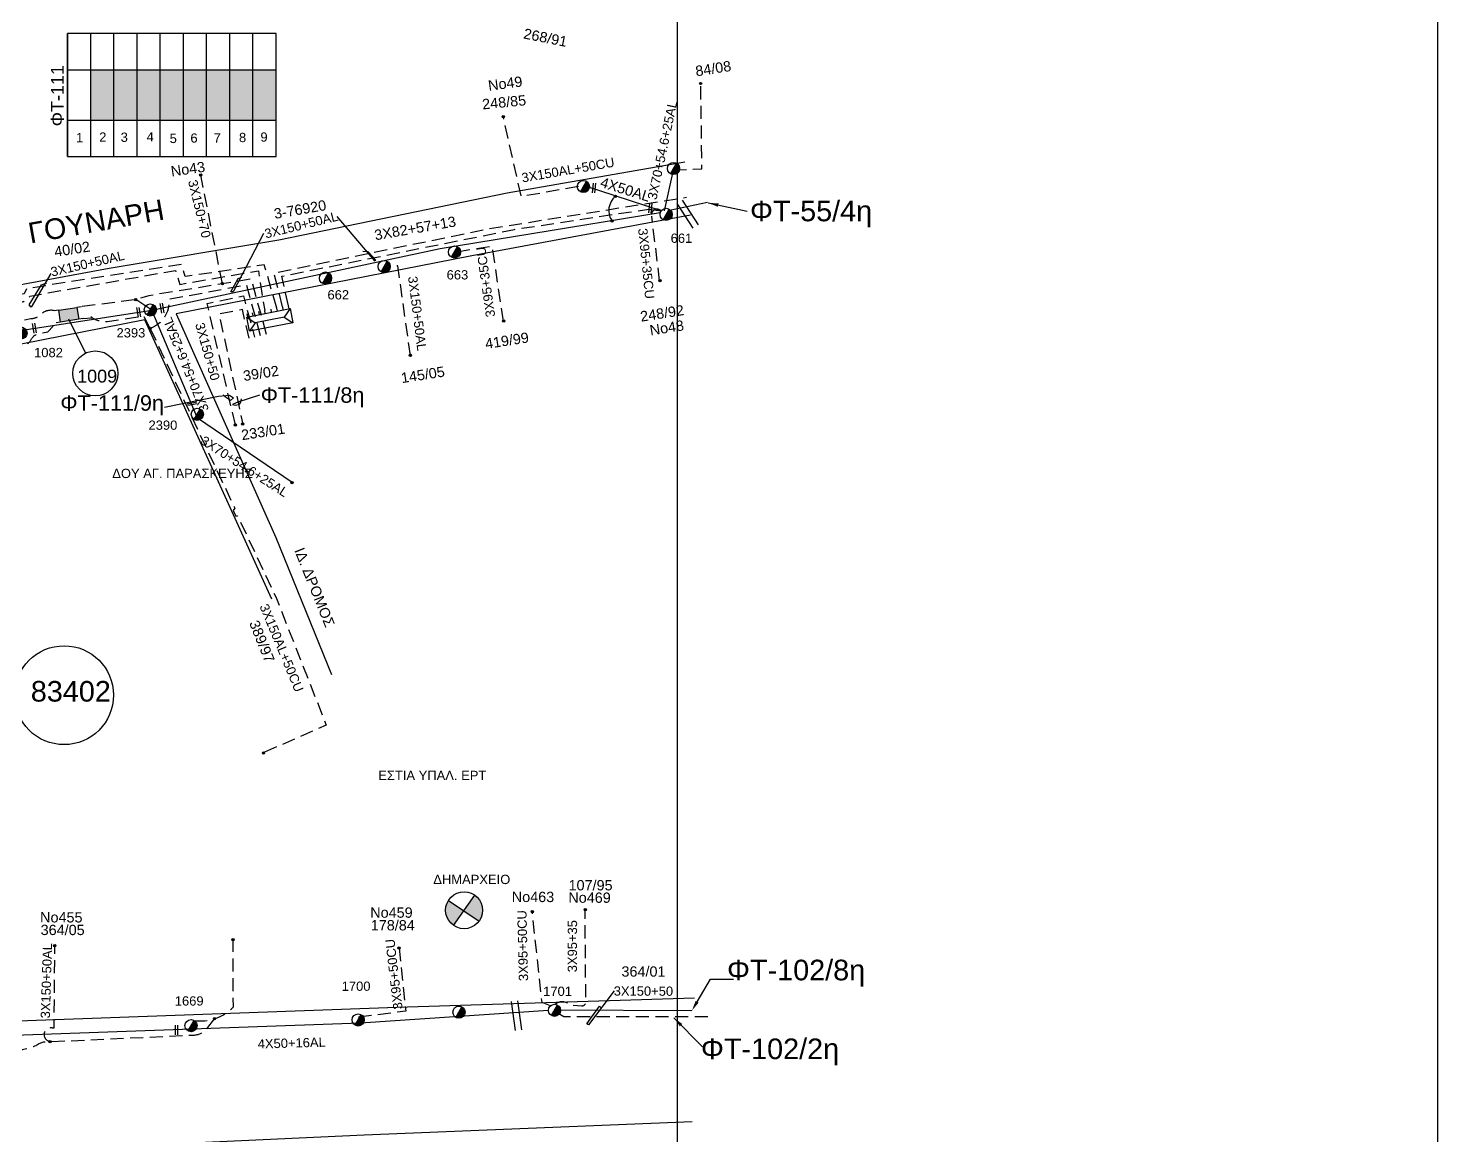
# Model space of a CAD drawing. Header units: millimetres. Extents: x 938 to 3112, y 793 to 1825.
# Drawn here: x 2837.9 to 3111.5, y 1307 to 1522.1 of the extents above; entities that cross this region are included whole.
import ezdxf
from ezdxf import colors
from ezdxf.entities.mleader import LeaderData, LeaderLine
from ezdxf.enums import TextEntityAlignment as Align
from ezdxf.math import Vec2, Vec3

# ---------------------------------------------------------------- set-up
doc = ezdxf.new("R2010")
doc.units = ezdxf.units.MM
doc.linetypes.add('DASHED', pattern=[19.05, 12.7, -6.35])
for name, color, linetype in [('Layer1', 7, 'Continuous'), ('Link Box 4 Διευθύνσεων', 7, 'Continuous'), ('Ασφαλειοκιβώτια Χ.Τ 9 αναχωρήσεων', 7, 'Continuous'), ('Γυμνά εναέρια ΧΤ (3Φ)   4x50AL', 7, 'Continuous'), ('Γυμνά εναέρια ΧΤ και ΦΟΠ (3Φ)   4x50+16AL', 7, 'Continuous'), ('Επιγραφές - Σχήματα', 7, 'Continuous'), ('Καλώδια ΧΤ   3x150+50AL', 7, 'DASHED'), ('Καλώδια ΧΤ   3x150+50CU', 7, 'DASHED'), ('Καλώδια ΧΤ   3x150+70AL', 7, 'DASHED'), ('Καλώδια ΧΤ   3x150AL+50CU', 7, 'DASHED'), ('Καλώδια ΧΤ   3x82+57+13-5', 7, 'Continuous'), ('Καλώδια ΧΤ   3x95+35CU', 7, 'DASHED'), ('Καλώδια ΧΤ   3x95+50CU', 7, 'DASHED'), ('Μηχανική τομή', 7, 'Continuous'), ('Στύλος ΦΜ', 7, 'Continuous'), ('Στύλος ΦΜ @ 1', 7, 'Continuous'), ('Συνδέσεις', 7, 'Continuous'), ('Συνεστραμμένα ΧΤ   3x70+54.6+25AL', 7, 'SYN_LINE'), ('Τομή', 7, 'Continuous'), ('Υποσταθμός πόλεως', 7, 'Continuous'), ('Υπόβαθρο ΔΕΗ', 7, 'Continuous')]:
    doc.layers.add(name, color=color, linetype=linetype)
doc.styles.get("Standard").update_dxf_attribs({"font": 'arial.ttf'})
doc.linetypes.add('SYN_LINE', pattern='A,0.5,-0.0001,["/\\/\\/\\/",Standard,S=0.1,R=0,X=0,Y=-0.05],-0.25', length=0.7501)
doc.dimstyles.new('ISO-25', dxfattribs={"dimtxt": 2.5, "dimasz": 2.5, "dimexe": 1.25, "dimexo": 0.625, "dimtad": 1, "dimtxsty": 'Standard', "dimcen": 2.5, "dimaunit": 2, "dimazin": 0, "dimtfac": 1, "dimtmove": 0, "dimatfit": 3, "dimfxl": 1, "dimarcsym": 0})

# ---------------------------------------------------------------- blocks, each defined once
blk = doc.blocks.new('ΑΣΦΑΛΕΙΟΚΙΒΩΤΙΟ ΥΠΟΣΤΑΘΜΟΥ 9 ΑΝΑΧΩΡΗΣΕΩΝ')
at = {"layer": 'Ασφαλειοκιβώτια Χ.Τ 9 αναχωρήσεων', "ltscale": 40}
for p, q in [((-23.8, 40.36), (24.02, 40.36)), ((-9.72, 40.36), (-9.72, -40.64)), ((9.94, 40.36), (9.94, -40.64)), ((-23.8, 31.36), (24.02, 31.36)), ((-23.8, 22.36), (24.02, 22.36)), ((-23.8, 13.36), (24.02, 13.36)), ((-23.8, 4.36), (24.02, 4.36)), ((-23.8, -4.64), (24.02, -4.64)), ((-23.8, -13.64), (24.02, -13.64)), ((-23.8, -22.64), (24.02, -22.64)), ((-23.8, -31.64), (24.02, -31.64))]:
    blk.add_line(p, q, dxfattribs=at)
at = {"layer": 'Ασφαλειοκιβώτια Χ.Τ 9 αναχωρήσεων'}
blk.add_lwpolyline([(-23.8, -40.64), (24.02, -40.64), (24.02, 40.36), (-23.8, 40.36)], close=True, dxfattribs=at)
for s, p in [('1', (-18.22, 37.06)), ('2', (-18.02, 28.07)), ('3', (-18.09, 19.73)), ('4', (-17.94, 9.66)), ('5', (-18.55, 0.71)), ('6', (-18.4, -7.35)), ('7', (-18.34, -16.37)), ('8', (-18.19, -26.2)), ('9', (-18.02, -34.53))]:
    blk.add_text(s, height=3.6, rotation=270, dxfattribs=at).set_placement(p)
at = {"layer": 'Ασφαλειοκιβώτια Χ.Τ 9 αναχωρήσεων', "ltscale": 40}
for tag, height, p in [('ΟΝΟΜΑ', 5, (-0.16, 44.31)), ('ΚΕΙΜΕΝΟ 1', 2, (17.06, 35.59)), ('ΚΕΙΜΕΝΟ 2', 2, (17.06, 26.88)), ('ΚΕΙΜΕΝΟ 3', 2, (17.06, 17.69)), ('ΚΕΙΜΕΝΟ 4', 2, (17.06, 8.71)), ('ΚΕΙΜΕΝΟ 5', 2, (17.06, -0.13)), ('ΚΕΙΜΕΝΟ 6', 2, (17.06, -9.05)), ('ΚΕΙΜΕΝΟ 7', 2, (17.06, -18.13)), ('ΚΕΙΜΕΝΟ 8', 2, (17.06, -26.85)), ('ΚΕΙΜΕΝΟ 9', 2, (17.06, -35.99)), ('ΣΧ', 2, (-0.1, -42.64))]:
    blk.add_attdef(tag, text='', height=height, dxfattribs=at).set_placement(p, align=Align.MIDDLE_CENTER)
blk = doc.blocks.new('LINK BOX 4 ΑΝΑΧΩΡΗΣΕΩΝ')
at = {"layer": 'Link Box 4 Διευθύνσεων', "ltscale": 40}
blk.add_hatch(color=256, dxfattribs=at).paths.add_polyline_path([(-3.54, 0), (-3.54, -4.67), (3.54, -4.67), (3.54, 0)])
for p, q in [((-3.54, 0), (-5.33, 0)), ((5.33, 0), (3.54, 0)), ((-3.54, -4.67), (-5.33, -4.67)), ((5.33, -4.67), (3.54, -4.67))]:
    blk.add_line(p, q, dxfattribs=at)
blk.add_lwpolyline([(-3.54, -4.67), (-3.54, 0), (3.54, 0), (3.54, -4.67)], close=True, dxfattribs=at)
blk = doc.blocks.new('ΥΠΟΣΤΑΘΜΟΣ ΠΟΛΕΩΣ 8 ΑΝΑΧΩΡΗΣΕΩΝ')
at = {"layer": 'Υποσταθμός πόλεως', "linetype": 'Continuous', "ltscale": 40}
for p, q in [((-8.18, -2.82), (-8.18, -4)), ((-5.9, -2.82), (-5.9, -4)), ((-3.55, -2.82), (-3.55, -4)), ((-1.28, -2.82), (-1.28, -4)), ((1.23, -2.82), (1.23, -4)), ((3.56, -2.82), (3.56, -4)), ((6.03, -2.82), (6.03, -4)), ((8.16, -2.82), (8.16, -4))]:
    blk.add_line(p, q, dxfattribs=at)
blk.add_lwpolyline([(-8.57, 2.82), (8.57, 2.82), (8.57, -2.82), (-8.57, -2.82)], close=True, dxfattribs=at)
for points in [[(-5.75, 0), (-8.57, 2.82)], [(5.75, 0), (8.57, 2.82)], [(-8.57, -2.82), (-5.75, 0)], [(-5.75, 0), (5.75, 0)], [(8.57, -2.82), (5.75, 0)]]:
    blk.add_lwpolyline(points, dxfattribs=at)
at = {"layer": 'Υποσταθμός πόλεως', "linetype": 'SYN_LINE', "ltscale": 40, "flags": 1}
for tag, p in [('ΜΕΤΑΣΧΗΜΑΤΙΣΜΟΣ', (9.59, 1.44)), ('ΙΣΧΥΣ', (9.57, -1.35)), ('ΑΡΙΘΜΟΣ', (9.69, -4.07))]:
    blk.add_attdef(tag, p, '', height=1.8, dxfattribs=at)
blk = doc.blocks.new('ΥΠΑΡΧΩΝ ΤΣΙΜΕΝΤΕΝΙΟΣ ΣΤΥΛΟΣ')
at = {"layer": 'Στύλος ΦΜ'}
blk.add_hatch(color=256, dxfattribs=at).paths.add_polyline_path([(-1.29, -2.28, 0.574793), (2.62, 0, 0.268822), (1.3, 2.27)])
blk.add_line((-1.29, -2.28), (1.3, 2.27), dxfattribs=at)
blk.add_circle((0, 0), 2.62, dxfattribs=at)
at = {"layer": 'Στύλος ΦΜ', "flags": 4}
for tag, p in [('ΤΥΠΟΣ', (-4.91, 3.03)), ('ΑΡΙΘΜΟΣ', (-4.68, 8.05))]:
    blk.add_attdef(tag, p, '', height=4, dxfattribs=at)
blk = doc.blocks.new('ΤΟΜΗ')
at = {"layer": 'Τομή', "ltscale": 40}
for p, q in [((-5.68, 0), (5.68, 0)), ((5.68, -2.33), (-5.68, -2.33))]:
    blk.add_line(p, q, dxfattribs=at)
blk = doc.blocks.new('_ΣΥΝΔΕΣΗ')
at = {"layer": 'Συνδέσεις', "linetype": 'SYN_LINE', "ltscale": 40}
blk.add_hatch(color=256, dxfattribs=at).paths.add_polyline_path([(0.5, -0.01, 1), (-0.5, -0.01, 1)])
at = {"layer": 'Συνδέσεις'}
blk.add_circle((0, -0.01), 0.5, dxfattribs=at)
blk = doc.blocks.new('ΜΗΧΑΝΙΚΗ ΤΟΜΗ')
at = {"layer": 'Μηχανική τομή', "ltscale": 40}
for p, q in [((-1.89, 0.78), (1.89, 0.78)), ((1.89, 0), (-1.89, 0))]:
    blk.add_line(p, q, dxfattribs=at)

msp = doc.modelspace()

# ---------------------------------------------------------------- hatches: boundary and pattern name
at = {"layer": 'Ασφαλειοκιβώτια Χ.Τ 9 αναχωρήσεων'}
for color, points in [(1, [(2850, 1504.18), (2854.5, 1504.18), (2854.5, 1514.01), (2850, 1514.01)]), (151, [(2854.5, 1514.01), (2854.5, 1504.18), (2859, 1504.18), (2859, 1514.01)]), (62, [(2859, 1514.01), (2859, 1504.18), (2863.5, 1504.18), (2863.5, 1514.01)]), (133, [(2863.5, 1514.01), (2863.5, 1504.18), (2868, 1504.18), (2868, 1514.01)]), (30, [(2868, 1514.01), (2868, 1504.18), (2872.5, 1504.18), (2872.5, 1514.01)]), (6, [(2872.5, 1514.01), (2872.5, 1504.18), (2877, 1504.18), (2877, 1514.01)]), (5, [(2877, 1514.01), (2877, 1504.18), (2881.5, 1504.18), (2881.5, 1514.01)]), (173, [(2881.5, 1514.01), (2881.5, 1504.18), (2886, 1504.18), (2886, 1514.01)])]:
    msp.add_hatch(color=color, dxfattribs=at).paths.add_polyline_path(points)
at = {"layer": 'Επιγραφές - Σχήματα'}
h = msp.add_hatch(color=1, dxfattribs=at)
h.paths.add_polyline_path([(2924.59, 1353.71), (2922.44, 1350.69), (2925.38, 1348.7, 0.158648), (2926.07, 1350.81, 0.239646)])
h.paths.add_polyline_path([(2922.44, 1350.69), (2919.43, 1352.72, 0.140748), (2918.89, 1350.81, 0.245453), (2920.43, 1347.86)])

# ---------------------------------------------------------------- linework, layer by layer
at = {"layer": 'Γυμνά εναέρια ΧΤ (3Φ)   4x50AL', "color": 30, "flags": 128}
msp.add_lwpolyline([(2960.73, 1486.59), (2945.85, 1491.47)], dxfattribs=at)
at = {"layer": 'Γυμνά εναέρια ΧΤ και ΦΟΠ (3Φ)   4x50+16AL', "color": 27, "linetype": 'Continuous', "ltscale": 0.2}
msp.add_lwpolyline([(2962.34, 1486.75), (2969.71, 1488.31)], dxfattribs=at)
at = {"layer": 'Γυμνά εναέρια ΧΤ και ΦΟΠ (3Φ)   4x50+16AL', "color": 62, "flags": 128}
msp.add_lwpolyline([(2795.29, 1327.84), (2835.11, 1326.53), (2902.4, 1328.93), (2938.84, 1331.4)], dxfattribs=at)
at = {"layer": 'Γυμνά εναέρια ΧΤ και ΦΟΠ (3Φ)   4x50+16AL', "color": 1, "linetype": 'Continuous', "ltscale": 0.2, "flags": 128}
msp.add_lwpolyline([(2940.07, 1331.45), (2966.7, 1331.31)], dxfattribs=at)
at = {"layer": 'Επιγραφές - Σχήματα', "linetype": 'Continuous', "ltscale": 0.2}
msp.add_line((2845.68, 1465.63), (2848.96, 1458.96), dxfattribs=at)
at = {"layer": 'Επιγραφές - Σχήματα'}
msp.add_lwpolyline([(974.02, 1807.96), (2963.81, 1807.96), (2963.81, 804.4), (974.02, 804.4)], close=True, dxfattribs=at)
at = {"layer": 'Επιγραφές - Σχήματα', "ltscale": 10}
msp.add_lwpolyline([(2963.81, 804.4), (3111.5, 804.4), (3111.5, 1807.96), (2963.81, 1807.96)], dxfattribs=at)
at = {"layer": 'Επιγραφές - Σχήματα', "linetype": 'Continuous', "ltscale": 0.2}
for points in [[(2897.75, 1485.49), (2905.06, 1476.87), (2905.35, 1477.05), (2903.89, 1478.65), (2902.83, 1478.69)], [(2883.54, 1482.22), (2877.65, 1470.86), (2877.22, 1470.86), (2878.62, 1473.46), (2879.32, 1473.73)], [(2842.25, 1474.43), (2838.43, 1467.87), (2838.08, 1468.33), (2840.46, 1472.25), (2841.51, 1472.6)], [(2864.32, 1448.5), (2874.81, 1450.63), (2876.94, 1450.8), (2877.71, 1450.29), (2877.11, 1449.78), (2876.34, 1450.29), (2875.74, 1450.8)], [(2882.74, 1450.8), (2878.56, 1449.44), (2877.54, 1449.01), (2878.13, 1448.84), (2878.9, 1449.09), (2879.16, 1449.44), (2879.24, 1450.12)], [(2951.59, 1335.18), (2946.64, 1328.54), (2946.32, 1328.75), (2948.77, 1332.19), (2949.11, 1331.86)]]:
    msp.add_lwpolyline(points, dxfattribs=at)
at = {"layer": 'Επιγραφές - Σχήματα', "color": 1}
for points in [[(2919.43, 1352.72), (2925.38, 1348.7)], [(2920.43, 1347.86), (2924.59, 1353.71)]]:
    msp.add_lwpolyline(points, dxfattribs=at)
at = {"layer": 'Επιγραφές - Σχήματα', "linetype": 'Continuous', "ltscale": 0.2}
for centre, radius in [((2850.89, 1455.04), 4.37), ((2844.83, 1392.56), 9.6)]:
    msp.add_circle(centre, radius, dxfattribs=at)
at = {"layer": 'Επιγραφές - Σχήματα', "color": 1}
msp.add_circle((2922.48, 1350.81), 3.59, dxfattribs=at)
at = {"layer": 'Επιγραφές - Σχήματα', "linetype": 'Continuous', "ltscale": 0.2}
msp.add_arc((2954.17, 1486.67), 3.6, 130.0007, 214.2002, dxfattribs=at)
at = {"layer": 'Επιγραφές - Σχήματα', "color": 133, "linetype": 'DASHED', "ltscale": 0.2}
msp.add_arc((2959.95, 1485.84), 1.08, 43.8427, 195.0202, dxfattribs=at)
at = {"layer": 'Καλώδια ΧΤ   3x150+50AL', "color": 133, "linetype": 'DASHED', "ltscale": 0.2}
msp.add_line((2958.31, 1486.94), (2960.73, 1486.59), dxfattribs=at)
at = {"layer": 'Καλώδια ΧΤ   3x150+50AL', "color": 133, "linetype": 'DASHED', "ltscale": 0.2, "flags": 128}
for points in [[(2963.1, 1494.52), (2968.65, 1494.75), (2968.42, 1511.32)], [(2888.38, 1468.18), (2887.1, 1473.91), (2932.27, 1483), (2958.31, 1486.94)]]:
    msp.add_lwpolyline(points, dxfattribs=at)
at = {"layer": 'Καλώδια ΧΤ   3x150+50AL', "color": 6, "linetype": 'DASHED', "ltscale": 0.2, "flags": 128}
msp.add_lwpolyline([(2887.26, 1467.96), (2885.59, 1474.55), (2927.29, 1483.15), (2965.63, 1489.24)], dxfattribs=at)
at = {"layer": 'Καλώδια ΧΤ   3x150+50AL', "color": 1, "linetype": 'DASHED', "ltscale": 0.2, "flags": 128}
msp.add_lwpolyline([(2886.11, 1467.73), (2883.69, 1476.12), (2868.35, 1473.83), (2867.56, 1476.2), (2837.51, 1471.48), (2837.06, 1470.48), (2822.61, 1468.2), (2821.54, 1468.74), (2820.03, 1468.3, -0.928458), (2815.2, 1467.18), (2781.91, 1460.83), (2778.58, 1475.41)], format="xyb", dxfattribs=at)
at = {"layer": 'Καλώδια ΧΤ   3x150+50AL', "color": 151, "linetype": 'DASHED', "ltscale": 0.2, "flags": 128}
msp.add_lwpolyline([(2787.44, 1459.37), (2813.94, 1464.88, -0.134572), (2816.41, 1464.73, 0.450697), (2820.83, 1467.25, -0.655921), (2821.69, 1467.42, 0.359404), (2822.7, 1467.14), (2836.48, 1468.89, 0.244195), (2838.16, 1470.05), (2866.43, 1475.03), (2867.33, 1472.32), (2882.54, 1474.96), (2883.77, 1467.27)], format="xyb", dxfattribs=at)
at = {"layer": 'Καλώδια ΧΤ   3x150+50AL', "color": 30, "linetype": 'DASHED', "ltscale": 0.2, "flags": 128}
for points in [[(2912.06, 1458.52), (2909.63, 1475.92), (2908.14, 1475.85)], [(2884.13, 1462.58), (2881.18, 1473.36), (2861.3, 1470.12), (2858.73, 1469.37), (2848.19, 1467.99)]]:
    msp.add_lwpolyline(points, dxfattribs=at)
at = {"layer": 'Καλώδια ΧΤ   3x150+50AL', "color": 62, "linetype": 'DASHED', "ltscale": 0.2, "flags": 128}
for points in [[(2882.99, 1462.34), (2880.28, 1472.2), (2865.14, 1469.38, -0.342825), (2861.56, 1463.77, -0.259021)], [(2861.56, 1463.77), (2860.32, 1466.11), (2853.19, 1465.08, -0.184307), (2850.03, 1466.01)], [(2842.1, 1325.29, -1.10172), (2842.9, 1327.91), (2843.03, 1343.95)], [(2870.05, 1329.42, 0.245697), (2877.69, 1332.06), (2877.64, 1345.1)], [(2835.1, 1323.7, 0.118647), (2839.4, 1324.57, -0.19205), (2842.1, 1325.29), (2869.98, 1326.57, 0.191233), (2872.44, 1327.68), (2874.03, 1329.75)]]:
    msp.add_lwpolyline(points, format="xyb", dxfattribs=at)
at = {"layer": 'Καλώδια ΧΤ   3x150+50AL', "color": 173, "linetype": 'DASHED', "ltscale": 0.2, "flags": 128}
msp.add_lwpolyline([(2878.09, 1445.05), (2872.6, 1468.59), (2879.66, 1470.1), (2881.78, 1462.08)], dxfattribs=at)
msp.add_lwpolyline([(2842.99, 1467.19, 0.295427), (2840.1, 1466.27, -0.155102), (2838.38, 1465.61), (2805.66, 1459.14, 0.44987), (2799.98, 1458.42, -0.238561), (2798.36, 1457.53), (2759.1, 1449.6, 0.408903), (2757.82, 1447.7), (2757.71, 1443.03), (2750.58, 1441.47, -0.183995), (2747.24, 1441.97, 0.731311), (2737.92, 1442.47, 6.724716)], format="xyb", dxfattribs=at)
at = {"layer": 'Καλώδια ΧΤ   3x150+50AL', "color": 5, "linetype": 'DASHED', "ltscale": 0.2, "flags": 128}
msp.add_lwpolyline([(2880.74, 1461.86), (2879.45, 1467.46), (2874.92, 1466.54), (2879.5, 1445.2)], dxfattribs=at)
at = {"layer": 'Καλώδια ΧΤ   3x150+50AL', "color": 62, "linetype": 'DASHED', "ltscale": 0.2, "flags": 128}
msp.add_lwpolyline([(2850.37, 1465.78), (2848.33, 1465.65)], dxfattribs=at)
at = {"layer": 'Καλώδια ΧΤ   3x150+50AL', "color": 5, "ltscale": 0.2, "flags": 128}
msp.add_lwpolyline([(2969.79, 1330.08), (2941.87, 1330.13), (2939.92, 1331.19)], dxfattribs=at)
at = {"layer": 'Καλώδια ΧΤ   3x150+50CU', "color": 151, "linetype": 'DASHED', "ltscale": 0.2, "flags": 128}
msp.add_lwpolyline([(2764.28, 1447.48), (2773.87, 1449.43, 0.911234), (2777.93, 1450.45), (2787.61, 1452.12, 0.832855), (2791.21, 1452.99), (2800.66, 1454.93, 0.748661), (2804.22, 1455.91), (2833.38, 1461.28, -0.234584), (2834.74, 1460.89, 0.49488), (2838.39, 1461.56, -0.176356), (2839.61, 1462.69), (2841.7, 1463.09), (2843.28, 1464.88), (2843.28, 1464.88)], format="xyb", dxfattribs=at)
at = {"layer": 'Καλώδια ΧΤ   3x150+70AL', "color": 30, "linetype": 'DASHED', "ltscale": 0.2, "flags": 128}
msp.add_lwpolyline([(2875.58, 1472.45), (2871.35, 1493.56)], dxfattribs=at)
at = {"layer": 'Καλώδια ΧΤ   3x150AL+50CU', "color": 30, "linetype": 'DASHED', "ltscale": 0.2, "flags": 128}
msp.add_lwpolyline([(2944.69, 1491.34), (2933.61, 1489.36), (2930.04, 1504.92)], dxfattribs=at)
at = {"layer": 'Καλώδια ΧΤ   3x150AL+50CU', "color": 62, "linetype": 'DASHED', "ltscale": 0.2, "flags": 128}
msp.add_lwpolyline([(2861.56, 1463.77), (2877.95, 1428.86), (2877.68, 1428.42), (2878.2, 1427.35), (2878.52, 1427.37), (2885.92, 1411.65), (2895.72, 1386.75), (2883.54, 1381.38)], dxfattribs=at)
at = {"layer": 'Καλώδια ΧΤ   3x82+57+13-5', "color": 30, "flags": 128}
msp.add_lwpolyline([(2836.28, 1463.4), (2861.86, 1467.31), (2917.84, 1479.3), (2960.57, 1486.26)], dxfattribs=at)
at = {"layer": 'Καλώδια ΧΤ   3x95+35CU', "color": 133, "linetype": 'DASHED', "ltscale": 0.2, "flags": 128}
msp.add_lwpolyline([(2960.44, 1473.04), (2958.91, 1485.56)], dxfattribs=at)
at = {"layer": 'Καλώδια ΧΤ   3x95+35CU', "color": 30, "linetype": 'DASHED', "ltscale": 0.2, "flags": 128}
msp.add_lwpolyline([(2930.12, 1465.19), (2927.94, 1479.7), (2921.78, 1478.72)], dxfattribs=at)
at = {"layer": 'Καλώδια ΧΤ   3x95+35CU', "color": 1, "linetype": 'DASHED', "ltscale": 0.2, "flags": 128}
msp.add_lwpolyline([(2940.18, 1332.54, -0.43236), (2942.95, 1332.43), (2945.34, 1332.27, 0.496187), (2946.12, 1333.15), (2945.96, 1350.8)], format="xyb", dxfattribs=at)
at = {"layer": 'Καλώδια ΧΤ   3x95+50CU', "color": 5, "ltscale": 0.2, "flags": 128}
msp.add_lwpolyline([(2939.25, 1332.27), (2937.62, 1332.89), (2935.71, 1350.54)], dxfattribs=at)
at = {"layer": 'Καλώδια ΧΤ   3x95+50CU', "color": 62, "ltscale": 0.2, "flags": 128}
msp.add_lwpolyline([(2909.86, 1343.47), (2911.14, 1331.2), (2901.87, 1330.05)], dxfattribs=at)
at = {"layer": 'Συνεστραμμένα ΧΤ   3x70+54.6+25AL', "color": 133, "linetype": 'SYN_LINE', "ltscale": 10, "flags": 128}
msp.add_lwpolyline([(2961.4, 1486.61), (2963.1, 1494.52)], dxfattribs=at)
at = {"layer": 'Συνεστραμμένα ΧΤ   3x70+54.6+25AL', "color": 30, "linetype": 'SYN_LINE', "ltscale": 20, "flags": 128}
for points in [[(2870.7, 1446.37), (2861.86, 1467.31), (2858.73, 1469.37)], [(2889.08, 1433.84), (2870.7, 1446.37)]]:
    msp.add_lwpolyline(points, dxfattribs=at)
at = {"layer": 'Υπόβαθρο ΔΕΗ', "flags": 128}
for points in [[(2965.63, 1539.29), (2884.25, 1560.86), (2825.56, 1575.82), (2789.06, 1585.06), (2753.61, 1586.88), (2691.04, 1545.98), (2736.37, 1467.36), (2743.87, 1455.17), (2853.58, 1475.47), (2886.52, 1481), (2930.82, 1490.07), (2965.35, 1496.12)], [(2965.63, 1539.29), (2884.25, 1560.86), (2825.56, 1575.82), (2789.06, 1585.06), (2753.61, 1586.88), (2691.04, 1545.98), (2736.37, 1467.36), (2743.87, 1455.17), (2853.58, 1475.47), (2886.52, 1481), (2930.82, 1490.07), (2965.35, 1496.12)], [(2966.42, 1485.77), (2924, 1477.88), (2866.56, 1466.6), (2885.91, 1423.2), (2896.74, 1396.6)], [(2966.42, 1485.77), (2924, 1477.88), (2866.56, 1466.6), (2885.91, 1423.2), (2896.74, 1396.6)]]:
    msp.add_lwpolyline(points, dxfattribs=at)
for points in [[(2885.15, 1411.22), (2860.48, 1465.41), (2760.81, 1445.84), (2759.48, 1438.88), (2791.35, 1376.13), (2810.7, 1337.74, 0.308277), (2828.68, 1329.05), (2909.42, 1332), (2967.19, 1333.82)], [(2885.15, 1411.22), (2860.48, 1465.41), (2760.81, 1445.84), (2759.48, 1438.88), (2791.35, 1376.13), (2810.7, 1337.74, 0.308277), (2828.68, 1329.05), (2909.42, 1332), (2967.19, 1333.82)], [(2966.78, 1309.75), (2903.08, 1307.13), (2834.44, 1303.95), (2835.63, 1251.94), (2836.43, 1213.97, -0.198825), (2825.56, 1184.16, -0.024736), (2795.39, 1163.73), (2741.11, 1128.69), (2758.87, 1104.92), (2793.24, 1057.76), (2803.6, 1042.99), (2839.39, 1004.65), (2862.89, 979.37), (2879.16, 957.43), (2923.94, 988.65), (2945.97, 1003.92), (2959.52, 985.92)], [(2966.78, 1309.75), (2903.08, 1307.13), (2834.44, 1303.95), (2835.63, 1251.94), (2836.43, 1213.97, -0.198825), (2825.56, 1184.16, -0.024736), (2795.39, 1163.73), (2741.11, 1128.69), (2758.87, 1104.92), (2793.24, 1057.76), (2803.6, 1042.99), (2839.39, 1004.65), (2862.89, 979.37), (2879.16, 957.43), (2923.94, 988.65), (2945.97, 1003.92), (2959.52, 985.92)]]:
    msp.add_lwpolyline(points, format="xyb", dxfattribs=at)

# ---------------------------------------------------------------- block references
at = {"layer": 'Link Box 4 Διευθύνσεων', "xscale": 0.4999999999999975, "yscale": 0.4999999999999975, "zscale": 0.4999999999999975, "rotation": 8.685}
msp.add_blockref('LINK BOX 4 ΑΝΑΧΩΡΗΣΕΩΝ', (2845.56, 1467.59), dxfattribs=at)
at = {"layer": 'Ασφαλειοκιβώτια Χ.Τ 9 αναχωρήσεων', "xscale": 0.5, "yscale": 0.5, "zscale": 0.5, "rotation": 90}
msp.add_blockref('ΑΣΦΑΛΕΙΟΚΙΒΩΤΙΟ ΥΠΟΣΤΑΘΜΟΥ 9 ΑΝΑΧΩΡΗΣΕΩΝ', (2865.68, 1509.04), dxfattribs=at).add_auto_attribs({'ΟΝΟΜΑ': 'ΦΤ-111'})
at = {"layer": 'Μηχανική τομή'}
for p, xscale, yscale, zscale, rotation in [((2947.89, 1491.01), 0.4999999999997424, 0.4999999999997424, 0.4999999999997424, 82.85896271662857), ((2958.82, 1487.09), 0.4999999999997424, 0.4999999999997424, 0.4999999999997424, 82.85896271662857), ((2859.12, 1466.87), 0.5000000000001653, 0.5000000000001653, 0.5000000000001653, 279.3529901640373), ((2863.64, 1467.66), 0.5000000000001653, 0.5000000000001653, 0.5000000000001653, 279.3529901640373), ((2838.86, 1463.81), 0.5000000000001653, 0.5000000000001653, 0.5000000000001653, 279.3529901640373), ((2869.75, 1448.97), 0.5000000000003, 0.5000000000003, 0.5000000000003, 11.68217754331872), ((2866.84, 1327.55), 0.5000000000004604, 0.5000000000004604, 0.5000000000004604, 88.74830739916617)]:
    msp.add_blockref('ΜΗΧΑΝΙΚΗ ΤΟΜΗ', p, dxfattribs=dict(at, xscale=xscale, yscale=yscale, zscale=zscale, rotation=rotation))
at = {"layer": 'Στύλος ΦΜ @ 1', "ltscale": 40, "xscale": 0.4499999999998181, "yscale": 0.4499999999998181, "zscale": 0.4499999999998181}
for p in [(2963.12, 1494.83), (2963.12, 1494.83), (2945.64, 1491.32), (2945.64, 1491.32), (2906.96, 1475.78), (2921.48, 1331), (2921.48, 1331)]:
    msp.add_blockref('ΥΠΑΡΧΩΝ ΤΣΙΜΕΝΤΕΝΙΟΣ ΣΤΥΛΟΣ', p, dxfattribs=at)
at = {"layer": 'Στύλος ΦΜ @ 1', "ltscale": 40}
ref = msp.add_blockref('ΥΠΑΡΧΩΝ ΤΣΙΜΕΝΤΕΝΙΟΣ ΣΤΥΛΟΣ', (2961.69, 1485.91), dxfattribs=dict(at, xscale=0.4499999999998181, yscale=0.4499999999998181, zscale=0.4499999999998181))
ref.add_attrib('ΤΥΠΟΣ', '661', (2962.58, 1480.39), dxfattribs={"layer": 'Στύλος ΦΜ', "height": 1.8, "flags": 4})
ref = msp.add_blockref('ΥΠΑΡΧΩΝ ΤΣΙΜΕΝΤΕΝΙΟΣ ΣΤΥΛΟΣ', (2961.69, 1485.91), dxfattribs=dict(at, xscale=0.4499999999998181, yscale=0.4499999999998181, zscale=0.4499999999998181))
ref.add_attrib('ΤΥΠΟΣ', '661', (2962.58, 1480.39), dxfattribs={"layer": 'Στύλος ΦΜ', "height": 1.8, "flags": 4})
ref = msp.add_blockref('ΥΠΑΡΧΩΝ ΤΣΙΜΕΝΤΕΝΙΟΣ ΣΤΥΛΟΣ', (2920.63, 1478.61), dxfattribs=dict(at, xscale=0.4499999999998181, yscale=0.4499999999998181, zscale=0.4499999999998181))
ref.add_attrib('ΤΥΠΟΣ', '663', (2919.09, 1473.28), dxfattribs={"layer": 'Στύλος ΦΜ', "height": 1.8, "flags": 4})
ref = msp.add_blockref('ΥΠΑΡΧΩΝ ΤΣΙΜΕΝΤΕΝΙΟΣ ΣΤΥΛΟΣ', (2895.59, 1473.55), dxfattribs=dict(at, xscale=0.4499999999998181, yscale=0.4499999999998181, zscale=0.4499999999998181))
ref.add_attrib('ΤΥΠΟΣ', '662', (2895.96, 1469.4), dxfattribs={"layer": 'Στύλος ΦΜ', "height": 1.8, "flags": 4})
ref = msp.add_blockref('ΥΠΑΡΧΩΝ ΤΣΙΜΕΝΤΕΝΙΟΣ ΣΤΥΛΟΣ', (2861.57, 1467.36), dxfattribs=dict(at, xscale=0.4499999999998181, yscale=0.4499999999998181, zscale=0.4499999999998181))
ref.add_attrib('ΤΥΠΟΣ', '2393', (2855.01, 1462.02), dxfattribs={"layer": 'Στύλος ΦΜ', "height": 1.8, "flags": 4})
ref = msp.add_blockref('ΥΠΑΡΧΩΝ ΤΣΙΜΕΝΤΕΝΙΟΣ ΣΤΥΛΟΣ', (2836.46, 1462.87), dxfattribs=dict(at, xscale=0.4499999999998181, yscale=0.4499999999998181, zscale=0.4499999999998181))
ref.add_attrib('ΤΥΠΟΣ', '1082', (2839.01, 1458.19), dxfattribs={"layer": 'Στύλος ΦΜ', "height": 1.8, "flags": 4})
ref = msp.add_blockref('ΥΠΑΡΧΩΝ ΤΣΙΜΕΝΤΕΝΙΟΣ ΣΤΥΛΟΣ', (2870.69, 1447.1), dxfattribs=dict(at, xscale=0.4499999999998181, yscale=0.4499999999998181, zscale=0.4499999999998181))
ref.add_attrib('ΤΥΠΟΣ', '2390', (2861.22, 1444.09), dxfattribs={"layer": 'Στύλος ΦΜ', "height": 1.8, "flags": 4})
ref = msp.add_blockref('ΥΠΑΡΧΩΝ ΤΣΙΜΕΝΤΕΝΙΟΣ ΣΤΥΛΟΣ', (2901.92, 1329.51), dxfattribs=dict(at, xscale=0.4499999999998181, yscale=0.4499999999998181, zscale=0.4499999999998181))
ref.add_attrib('ΤΥΠΟΣ', '1700', (2898.72, 1335.16), dxfattribs={"layer": 'Στύλος ΦΜ', "height": 1.8, "flags": 4})
ref = msp.add_blockref('ΥΠΑΡΧΩΝ ΤΣΙΜΕΝΤΕΝΙΟΣ ΣΤΥΛΟΣ', (2901.92, 1329.51), dxfattribs=dict(at, xscale=0.4499999999998181, yscale=0.4499999999998181, zscale=0.4499999999998181))
ref.add_attrib('ΤΥΠΟΣ', '1700', (2898.72, 1335.16), dxfattribs={"layer": 'Στύλος ΦΜ', "height": 1.8, "flags": 4})
ref = msp.add_blockref('ΥΠΑΡΧΩΝ ΤΣΙΜΕΝΤΕΝΙΟΣ ΣΤΥΛΟΣ', (2940.02, 1331.37), dxfattribs=dict(at, xscale=0.4499999999998181, yscale=0.4499999999998181, zscale=0.4499999999998181))
ref.add_attrib('ΤΥΠΟΣ', '1701', (2937.83, 1334.17), dxfattribs={"layer": 'Στύλος ΦΜ', "height": 1.8, "flags": 4})
ref = msp.add_blockref('ΥΠΑΡΧΩΝ ΤΣΙΜΕΝΤΕΝΙΟΣ ΣΤΥΛΟΣ', (2940.02, 1331.37), dxfattribs=dict(at, xscale=0.4499999999998181, yscale=0.4499999999998181, zscale=0.4499999999998181))
ref.add_attrib('ΤΥΠΟΣ', '1701', (2937.83, 1334.17), dxfattribs={"layer": 'Στύλος ΦΜ', "height": 1.8, "flags": 4})
ref = msp.add_blockref('ΥΠΑΡΧΩΝ ΤΣΙΜΕΝΤΕΝΙΟΣ ΣΤΥΛΟΣ', (2869.47, 1328.4), dxfattribs=dict(at, xscale=0.4499999999998181, yscale=0.4499999999998181, zscale=0.4499999999998181))
ref.add_attrib('ΤΥΠΟΣ', '1669', (2866.32, 1332.3), dxfattribs={"layer": 'Στύλος ΦΜ', "height": 1.8, "flags": 4})
ref = msp.add_blockref('ΥΠΑΡΧΩΝ ΤΣΙΜΕΝΤΕΝΙΟΣ ΣΤΥΛΟΣ', (2869.47, 1328.4), dxfattribs=dict(at, xscale=0.4499999999998181, yscale=0.4499999999998181, zscale=0.4499999999998181))
ref.add_attrib('ΤΥΠΟΣ', '1669', (2866.32, 1332.3), dxfattribs={"layer": 'Στύλος ΦΜ', "height": 1.8, "flags": 4})
at = {"layer": 'Συνδέσεις', "xscale": 0.4500000000000455, "yscale": 0.4500000000000455, "zscale": 0.4500000000000455}
for p in [(2968.38, 1511.33), (2930.09, 1504.89), (2871.36, 1493.57), (2951.86, 1489.43), (2951.19, 1484.65), (2875.58, 1472.45), (2960.49, 1473.06), (2858.73, 1469.38), (2861.54, 1463.79), (2930.17, 1465.22), (2912.06, 1458.53), (2878.09, 1445.05), (2879.5, 1445.21), (2889.08, 1433.84), (2883.54, 1381.34), (2935.71, 1350.55), (2945.99, 1350.95), (2843.03, 1343.96), (2877.64, 1345.1), (2909.86, 1343.48), (2874.03, 1329.75), (2842.1, 1325.29)]:
    msp.add_blockref('_ΣΥΝΔΕΣΗ', p, dxfattribs=at)
at = {"layer": 'Τομή'}
for p, xscale, yscale, zscale, rotation in [((2966.39, 1486.27), 0.5000000000000026, 0.5000000000000026, 0.5000000000000026, 302.9916066660299), ((2933.23, 1330.43), 0.5000000000000457, 0.5000000000000457, 0.5000000000000457, 278.1368438076718), ((2933.23, 1330.43), 0.5000000000000457, 0.5000000000000457, 0.5000000000000457, 278.1368438076718)]:
    msp.add_blockref('ΤΟΜΗ', p, dxfattribs=dict(at, xscale=xscale, yscale=yscale, zscale=zscale, rotation=rotation))
at = {"layer": 'Υποσταθμός πόλεως', "xscale": 0.5000000000004209, "yscale": 0.5000000000004209, "zscale": 0.5000000000004209, "rotation": 191.106}
msp.add_blockref('ΥΠΟΣΤΑΘΜΟΣ ΠΟΛΕΩΣ 8 ΑΝΑΧΩΡΗΣΕΩΝ', (2884.76, 1465.42), dxfattribs=at)

# ---------------------------------------------------------------- texts
at = {"layer": 'Γυμνά εναέρια ΧΤ (3Φ)   4x50AL', "linetype": 'DASHED', "ltscale": 0.2, "insert": (2949.34, 1493.2), "char_height": 2, "width": 17.7581, "attachment_point": 1, "rotation": 342.7102}
msp.add_mtext('4Χ50AL', dxfattribs=at)
at = {"layer": 'Γυμνά εναέρια ΧΤ και ΦΟΠ (3Φ)   4x50+16AL'}
msp.add_text('4X50+16AL', height=1.8, rotation=1.5896, dxfattribs=at).set_placement((2889.02, 1325.03), align=Align.MIDDLE)
at = {"layer": 'Επιγραφές - Σχήματα', "linetype": 'DASHED', "ltscale": 0.2, "attachment_point": 1}
for s, insert, char_height, width, rotation in [('268/91', (2934.28, 1522.06), 2, 17.7581, 348.6468), ('84/08', (2967.24, 1514.69), 2, 17.7581, 8.8461), ('Νο49', (2927.02, 1511.89), 2, 17.7581, 7.475), ('248/85', (2925.9, 1508.28), 2, 17.7581, 5.5666), ('Νο43', (2865.42, 1495.23), 2, 17.7581, 8.2944), ('ΓΟΥΝΑΡΗ', (2837.57, 1484.19), 4, 17.2922, 10.1582), ('3-76920', (2885.41, 1486.99), 2, 17.7581, 9.8507), ('40/02', (2842.79, 1479.63), 2, 17.7581, 8.8461), ('248/92', (2956.54, 1467.05), 2, 17.7581, 8.8461), ('Νο48', (2958.37, 1464.38), 2, 17.7581, 8.8461), ('419/99', (2926.42, 1461.75), 2, 17.7581, 8.8461), ('39/02', (2879.44, 1455.52), 2, 17.7581, 8.8461), ('145/05', (2910.09, 1455.12), 2, 17.7581, 8.8461), ('233/01', (2879.09, 1444.04), 2, 17.7581, 8.8461), ('ΙΔ. ΔΡΟΜΟΣ', (2891.34, 1421.45), 2, 17.7581, 291.9517), ('389/97', (2882.57, 1407.34), 2, 17.7581, 291.9517), ('107/95', (2942.76, 1356.67), 2, 17.7581, 359.9264), ('Νο463', (2931.74, 1354.4), 2, 17.7581, 359.9264), ('Νο469', (2942.72, 1354.26), 2, 17.7581, 359.9264), ('Νο455', (2840.18, 1350.44), 2, 17.7581, 359.9264), ('Νο459', (2904.26, 1351.36), 2, 17.7581, 359.9264), ('364/05', (2840.28, 1347.99), 2, 17.7581, 359.9264), ('178/84', (2904.37, 1348.9), 2, 17.7581, 359.9264), ('364/01', (2953.03, 1339.92), 2, 17.7581, 359.9264)]:
    msp.add_mtext(s, dxfattribs=dict(at, insert=insert, char_height=char_height, width=width, rotation=rotation))
at = {"layer": 'Επιγραφές - Σχήματα', "linetype": 'DASHED', "ltscale": 0.2, "width": 17.2922, "attachment_point": 1}
for s, insert, char_height in [('ΦΤ-55/4η', (2977.98, 1488.58), 4), ('ΦΤ-111/9η', (2844.1, 1450.79), 3), ('ΦΤ-111/8η', (2883.01, 1452.33), 3), ('ΦΤ-102/8η', (2973.52, 1341.2), 4), ('ΦΤ-102/2η', (2968.46, 1325.9), 4)]:
    msp.add_mtext(s, dxfattribs=dict(at, insert=insert, char_height=char_height))
at = {"layer": 'Επιγραφές - Σχήματα', "linetype": 'Continuous', "ltscale": 0.2, "attachment_point": 1}
for s, insert, char_height, width in [('1009', (2847.36, 1455.76), 2.5, 7.0605), ('83402', (2838.37, 1395.32), 4, 13.231)]:
    msp.add_mtext(s, dxfattribs=dict(at, insert=insert, char_height=char_height, width=width))
at = {"layer": 'Επιγραφές - Σχήματα', "color": 1, "linetype": 'Continuous', "ltscale": 0.2, "char_height": 1.8, "attachment_point": 1}
for s, insert, width in [('ΔΟΥ ΑΓ. ΠΑΡΑΣΚΕΥΗΣ', (2854.18, 1436.52), 26.3261), ('ΕΣΤΙΑ ΥΠΑΛ. ΕΡΤ', (2905.82, 1377.89), 26.3261), ('ΔΗΜΑΡΧΕΙΟ', (2916.5, 1357.69), 36.572)]:
    msp.add_mtext(s, dxfattribs=dict(at, insert=insert, width=width))
at = {"layer": 'Καλώδια ΧΤ   3x150+50AL', "ltscale": 0.2}
for s, rotation, p in [('3X150+50AL', 13.9221, (2890.88, 1483.86)), ('3X150+50AL', 13.1044, (2849.39, 1476.36)), ('3X150+50AL', 277.2258, (2913.4, 1466.67)), ('3X150+50', 285.6524, (2872.68, 1459.29)), ('3X150+50AL', 88.2604, (2841.4, 1337.12)), ('3X150+50', 359.8363, (2957.29, 1335.11))]:
    msp.add_text(s, height=1.8, rotation=rotation, dxfattribs=at).set_placement(p, align=Align.MIDDLE)
at = {"layer": 'Καλώδια ΧΤ   3x150+70AL', "ltscale": 0.2}
msp.add_text('3X150+70', height=1.8, rotation=283.7617, dxfattribs=at).set_placement((2871.12, 1486.99), align=Align.MIDDLE)
at = {"layer": 'Καλώδια ΧΤ   3x150AL+50CU', "ltscale": 0.2}
for rotation, p in [(9.797, (2942.65, 1494.54)), (292.5398, (2887.06, 1401.74))]:
    msp.add_text('3X150AL+50CU', height=1.8, rotation=rotation, dxfattribs=at).set_placement(p, align=Align.MIDDLE)
at = {"layer": 'Καλώδια ΧΤ   3x82+57+13-5', "linetype": 'DASHED', "ltscale": 0.2, "insert": (2904.92, 1482.84), "char_height": 2, "width": 17.7581, "attachment_point": 1, "rotation": 9.8507}
msp.add_mtext('3Χ82+57+13', dxfattribs=at)
at = {"layer": 'Καλώδια ΧΤ   3x95+35CU', "ltscale": 0.2}
for s, rotation, p in [('3X95+35CU', 275.7983, (2957.85, 1476.36)), ('3X95+35CU', 98.1377, (2926.67, 1472.79)), ('3X95+35', 89.8203, (2943.5, 1343.83))]:
    msp.add_text(s, height=1.8, rotation=rotation, dxfattribs=at).set_placement(p, align=Align.MIDDLE)
at = {"layer": 'Καλώδια ΧΤ   3x95+50CU', "ltscale": 0.2}
for rotation, p in [(91.3872, (2933.85, 1343.94)), (96.6729, (2908.86, 1338.38))]:
    msp.add_text('3X95+50CU', height=1.8, rotation=rotation, dxfattribs=at).set_placement(p, align=Align.MIDDLE)
at = {"layer": 'Συνεστραμμένα ΧΤ   3x70+54.6+25AL', "ltscale": 20}
for rotation, p in [(78.0128, (2960.97, 1498.39)), (112.1272, (2868.48, 1456.74)), (327.2499, (2879.85, 1436.98))]:
    msp.add_text('3X70+54.6+25AL', height=1.8, rotation=rotation, dxfattribs=at).set_placement(p, align=Align.MIDDLE)

# ---------------------------------------------------------------- leaders
at = {"layer": 'Layer1', "linetype": 'Continuous', "ltscale": 0.2}
ml = msp.add_multileader_mtext('Standard', dxfattribs=at)
ml.set_content('', color=256)
ml.set_leader_properties()
ml.build(insert=Vec2(0, 0))
ml.multileader.update_dxf_attribs({"arrow_head_size": 2})
ctx = ml.context
ctx.base_point, ctx.arrow_head_size, ctx.plane_origin = Vec3(2974.79, 1337.43), 2, Vec3(2966.7, 1331.31)
ctx.text_align_type = 2
notes = []
notes.append((ctx, [(0, (1, 1, 0), (2970.3, 1337.43), (1, 0), 4.49, [(0, [(2966.7, 1331.31)], 0, [])])]))
ctx.mtext.insert, ctx.mtext.alignment, ctx.mtext.flow_direction = Vec3(2976.79, 1339.43), 3, 5
at = {"layer": 'Επιγραφές - Σχήματα', "ltscale": 40}
for points in [[(2969.87, 1488.14), (2977.4, 1486.52)], [(2963.2, 1329.91), (2968.75, 1324.28)]]:
    msp.add_leader(points, dimstyle='ISO-25', override={"dimasz": 2, "dimtad": 0}, dxfattribs=at)
for ctx, leaders in notes:
    for number, flags, end, landing, length, lines in leaders:
        leader = LeaderData()
        leader.index, (leader.has_last_leader_line, leader.has_dogleg_vector, leader.attachment_direction) = number, flags
        leader.last_leader_point, leader.dogleg_vector, leader.dogleg_length = Vec3(end), Vec3(landing), length
        for number, points, colour, breaks in lines:
            line = LeaderLine()
            line.index, line.vertices, line.color, line.breaks = number, Vec3.list(points), colors.encode_raw_color(colour), breaks
            leader.lines.append(line)
        ctx.leaders.append(leader)

doc.saveas('drawing.dxf')
